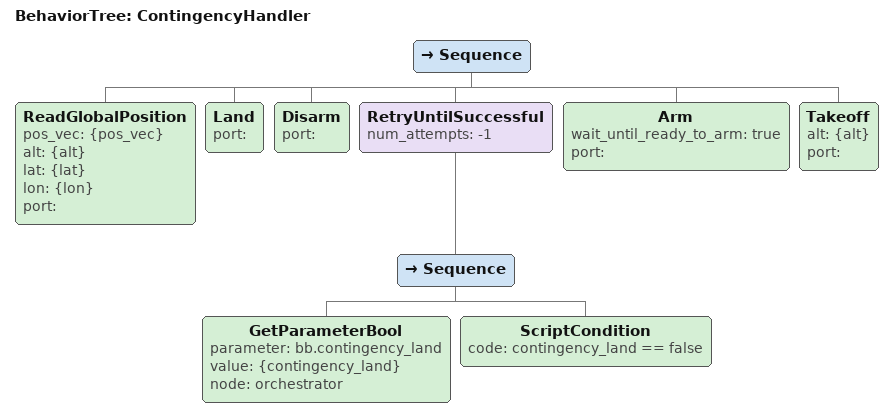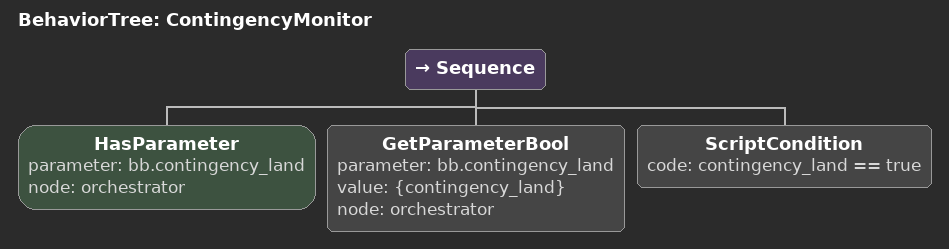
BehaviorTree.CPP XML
<?xml version="1.0" encoding="UTF-8"?>
<root BTCPP_format="4">
  <BehaviorTree ID="ContingencyHandler">
    <Sequence>
      <ReadGlobalPosition pos_vec="{pos_vec}"
                          alt="{alt}"
                          lat="{lat}"
                          lon="{lon}"
                          port=""/>
      <Land port=""/>
      <Disarm port=""/>
      <RetryUntilSuccessful num_attempts="-1">
        <Sequence>
          <GetParameterBool parameter="bb.contingency_land"
                            value="{contingency_land}"
                            node="orchestrator"/>
          <ScriptCondition code="contingency_land == false"/>
        </Sequence>
      </RetryUntilSuccessful>
      <Arm wait_until_ready_to_arm="true"
           port=""/>
      <Takeoff alt="{alt}"
               port=""/>
    </Sequence>
  </BehaviorTree>

  <BehaviorTree ID="ContingencyMonitor">
    <Sequence>
      <HasParameter parameter="bb.contingency_land"
                    node="orchestrator"/>
      <GetParameterBool parameter="bb.contingency_land"
                        value="{contingency_land}"
                        node="orchestrator"/>
      <ScriptCondition code="contingency_land == true"/>
    </Sequence>
  </BehaviorTree>

</root>
